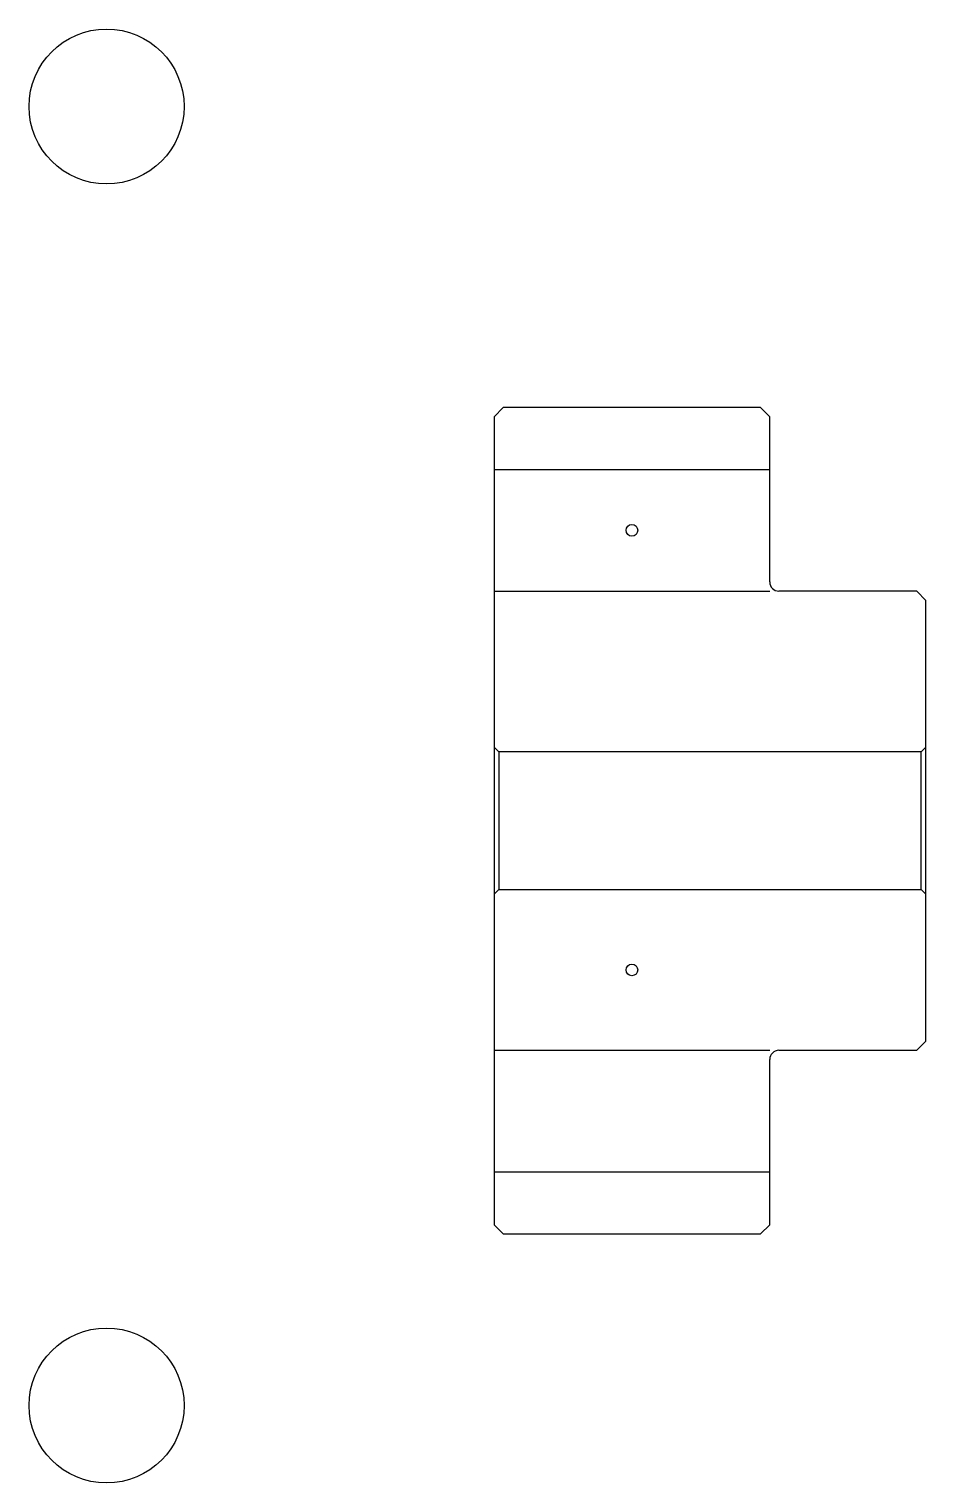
# Model space of a CAD drawing. Header units: metres. Extents: x 120 to 218, y 100 to 258.
import ezdxf

# ---------------------------------------------------------------- set-up
doc = ezdxf.new("R2010")
doc.units = ezdxf.units.M

msp = doc.modelspace()

# ---------------------------------------------------------------- linework, layer by layer
at = {"color": 4}
for p, q in [((170.804337, 210.108688), (200.804337, 210.108688)), ((170.804337, 196.858688), (200.804337, 196.858688)), ((171.304337, 179.358688), (171.304337, 164.358688)), ((217.304337, 179.358688), (217.804337, 179.858688)), ((217.304337, 164.358688), (217.804337, 163.858688)), ((170.804337, 146.858688), (200.804337, 146.858688)), ((170.804337, 133.608688), (200.804337, 133.608688))]:
    msp.add_line(p, q, dxfattribs=at)
for points in [[(200.804337, 197.858688), (200.804337, 215.858688), (199.804337, 216.858688), (171.804337, 216.858688), (170.804337, 215.858688), (170.804337, 163.858688)], [(201.804337, 146.858688), (216.804337, 146.858688), (217.804337, 147.858688), (217.804337, 195.858688), (216.804337, 196.858688), (201.804337, 196.858688)], [(170.804337, 163.858688), (171.304337, 164.358688), (217.304337, 164.358688), (217.304337, 179.358688), (171.304337, 179.358688), (170.804337, 179.858688)], [(170.804337, 163.858688), (170.804337, 127.858688), (171.804337, 126.858688), (199.804337, 126.858688), (200.804337, 127.858688), (200.804337, 145.858688)]]:
    msp.add_lwpolyline(points, dxfattribs=at)
at = {"color": 5}
for centre, radius in [((128.630432, 249.632599), 8.434783), ((185.804337, 203.483688), 0.632609), ((185.804337, 155.608688), 0.632609), ((128.630432, 108.184776), 8.434783)]:
    msp.add_circle(centre, radius, dxfattribs=at)
at = {"color": 4}
for centre, start, end in [((201.804337, 197.858688), 180, 270), ((201.804337, 145.858688), 90, 180)]:
    msp.add_arc(centre, 1, start, end, dxfattribs=at)

doc.saveas('drawing.dxf')
